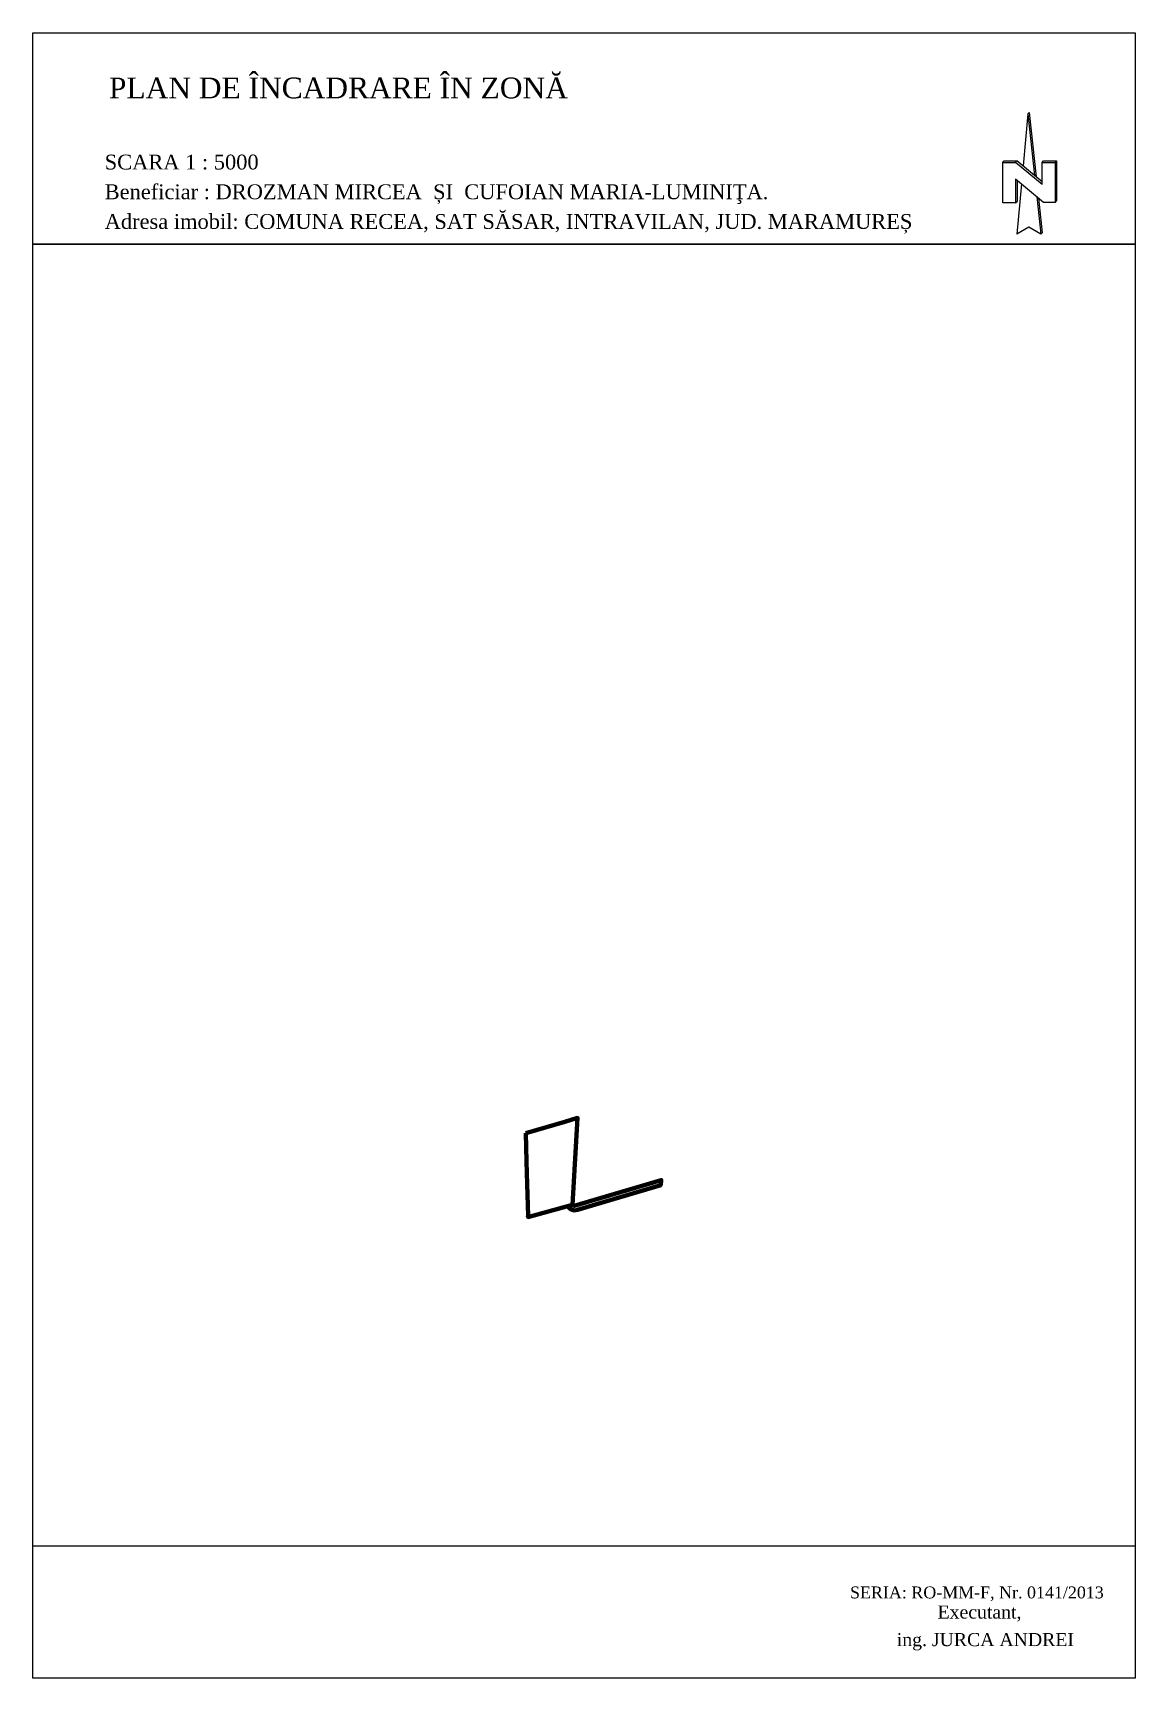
# Model space of a CAD drawing. Header units: inches. Extents: x 387750 to 388677, y 683260 to 684645.
import ezdxf

# ---------------------------------------------------------------- set-up
doc = ezdxf.new("R2010")
doc.units = ezdxf.units.IN
doc.header["$MEASUREMENT"] = 0
doc.layers.add('BLOC', color=7, linetype='Continuous')
doc.styles.add('jurca', font='times.ttf')
picture_1 = doc.add_image_def('image1.ecw', size_in_pixel=(23609, 17798))

# ---------------------------------------------------------------- blocks, each defined once
blk = doc.blocks.new('NORD')
at = {"layer": 'BLOC'}
for p, q in [((-0.24, -0.24), (0, 0)), ((-0.24, -0.24), (-1.04, -9.03)), ((-0.24, -0.24), (0.88, -10.63)), ((0, 0), (1.17, -10.87)), ((-4.46, -8.42), (-4.22, -8.18)), ((-4.22, -8.18), (-2.06, -8.18)), ((-2.3, -8.42), (-2.06, -8.18)), ((2.19, -11.71), (-2.08, -8.16)), ((2.19, -8.42), (2.43, -8.18)), ((2.43, -8.18), (4.59, -8.18)), ((4.35, -8.42), (4.59, -8.18)), ((4.59, -8.18), (4.59, -14.91)), ((-4.46, -15.25), (-4.46, -8.42)), ((-4.46, -8.42), (-2.3, -8.42)), ((2.19, -12.15), (-2.3, -8.42)), ((2.19, -12.15), (2.19, -8.42)), ((2.19, -8.42), (4.35, -8.42)), ((4.35, -8.42), (4.35, -15.15)), ((-2.29, -11.24), (-2.29, -15.25)), ((2.42, -15.15), (-2.29, -11.24)), ((-1.32, -12.05), (-2.09, -20.52)), ((-2.05, -11.44), (-2.05, -15.01)), ((-2.29, -15.25), (-4.46, -15.25)), ((-2.29, -15.25), (-2.05, -15.01)), ((1.26, -14.2), (1.94, -20.51)), ((1.56, -14.44), (2.18, -20.27)), ((4.35, -15.15), (2.42, -15.15)), ((4.35, -15.15), (4.59, -14.91)), ((-0.08, -19.33), (-2.09, -20.52)), ((1.94, -20.51), (-0.08, -19.33)), ((1.94, -20.51), (2.18, -20.27))]:
    blk.add_line(p, q, dxfattribs=at)

msp = doc.modelspace()

# ---------------------------------------------------------------- linework, layer by layer
at = {"lineweight": 9}
msp.add_line((388677.1, 684467.4), (387749.6, 684467.4), dxfattribs=at)
at = {"color": 0, "lineweight": 9}
msp.add_line((387749.6, 684467.4), (388677.1, 684467.4), dxfattribs=at)
at = {"lineweight": 9}
msp.add_lwpolyline([(387749.6, 683260.3), (387749.6, 684645.3), (388677.1, 684645.3), (388677.1, 683260.3)], close=True, dxfattribs=at)
at = {"color": 1, "lineweight": 211}
msp.add_lwpolyline([(388164.5, 683719), (388197.2, 683728.7), (388208, 683731.9), (388208, 683731.9), (388203.7, 683658.8), (388166.2, 683648.4), (388166.3, 683649.5), (388165.6, 683676), (388165.1, 683695.1), (388164.5, 683719)], dxfattribs=at)
at = {"color": 5, "lineweight": 211, "elevation": 189.2}
msp.add_lwpolyline([(388199.3, 683657.5), (388203.7, 683658.8), (388205.2, 683657.8), (388278.4, 683679.6), (388277.9, 683675.3), (388207.9, 683654.4), (388205.4, 683654), (388202.5, 683654.8), (388200.9, 683656.1)], close=True, dxfattribs=at)

# ---------------------------------------------------------------- block references
at = {"color": 0, "lineweight": 9, "xscale": 5, "yscale": 5, "zscale": 5}
msp.add_blockref('NORD', (388588, 684578.4), dxfattribs=at)

# ---------------------------------------------------------------- texts
at = {"color": 0, "linetype": 'Continuous', "lineweight": 9, "style": 'jurca'}
for s, height, p in [('PLAN DE ÎNCADRARE ÎN ZONĂ', 17.5, (387813.6, 684590.2)), ('SCARA 1 : 5000', 12.5, (387810, 684530.3)), ('Beneficiar : DROZMAN MIRCEA  ȘI  CUFOIAN MARIA-LUMINIŢA.  ', 12.5, (387810, 684505.3)), ('Adresa imobil: COMUNA RECEA, SAT SĂSAR, INTRAVILAN, JUD. MARAMUREȘ', 12.5, (387810, 684480.3)), ('SERIA: RO-MM-F, Nr. 0141/2013', 10, (388437.2, 683327.4)), ('Executant,', 11, (388510.9, 683310.4)), ('ing. JURCA ANDREI', 11, (388476.6, 683287.2))]:
    msp.add_text(s, height=height, dxfattribs=at).set_placement(p)

# ---------------------------------------------------------------- pictures from other files: only their frames are drawn
at = {"lineweight": 9}
image = msp.add_image(picture_1, insert=(379388.6, 676777.2), size_in_units=(11804.5, 8899), dxfattribs=at)
image.set_boundary_path([(16721.6, 2417), (18576.6, 4609.26)])

doc.saveas('drawing.dxf')
